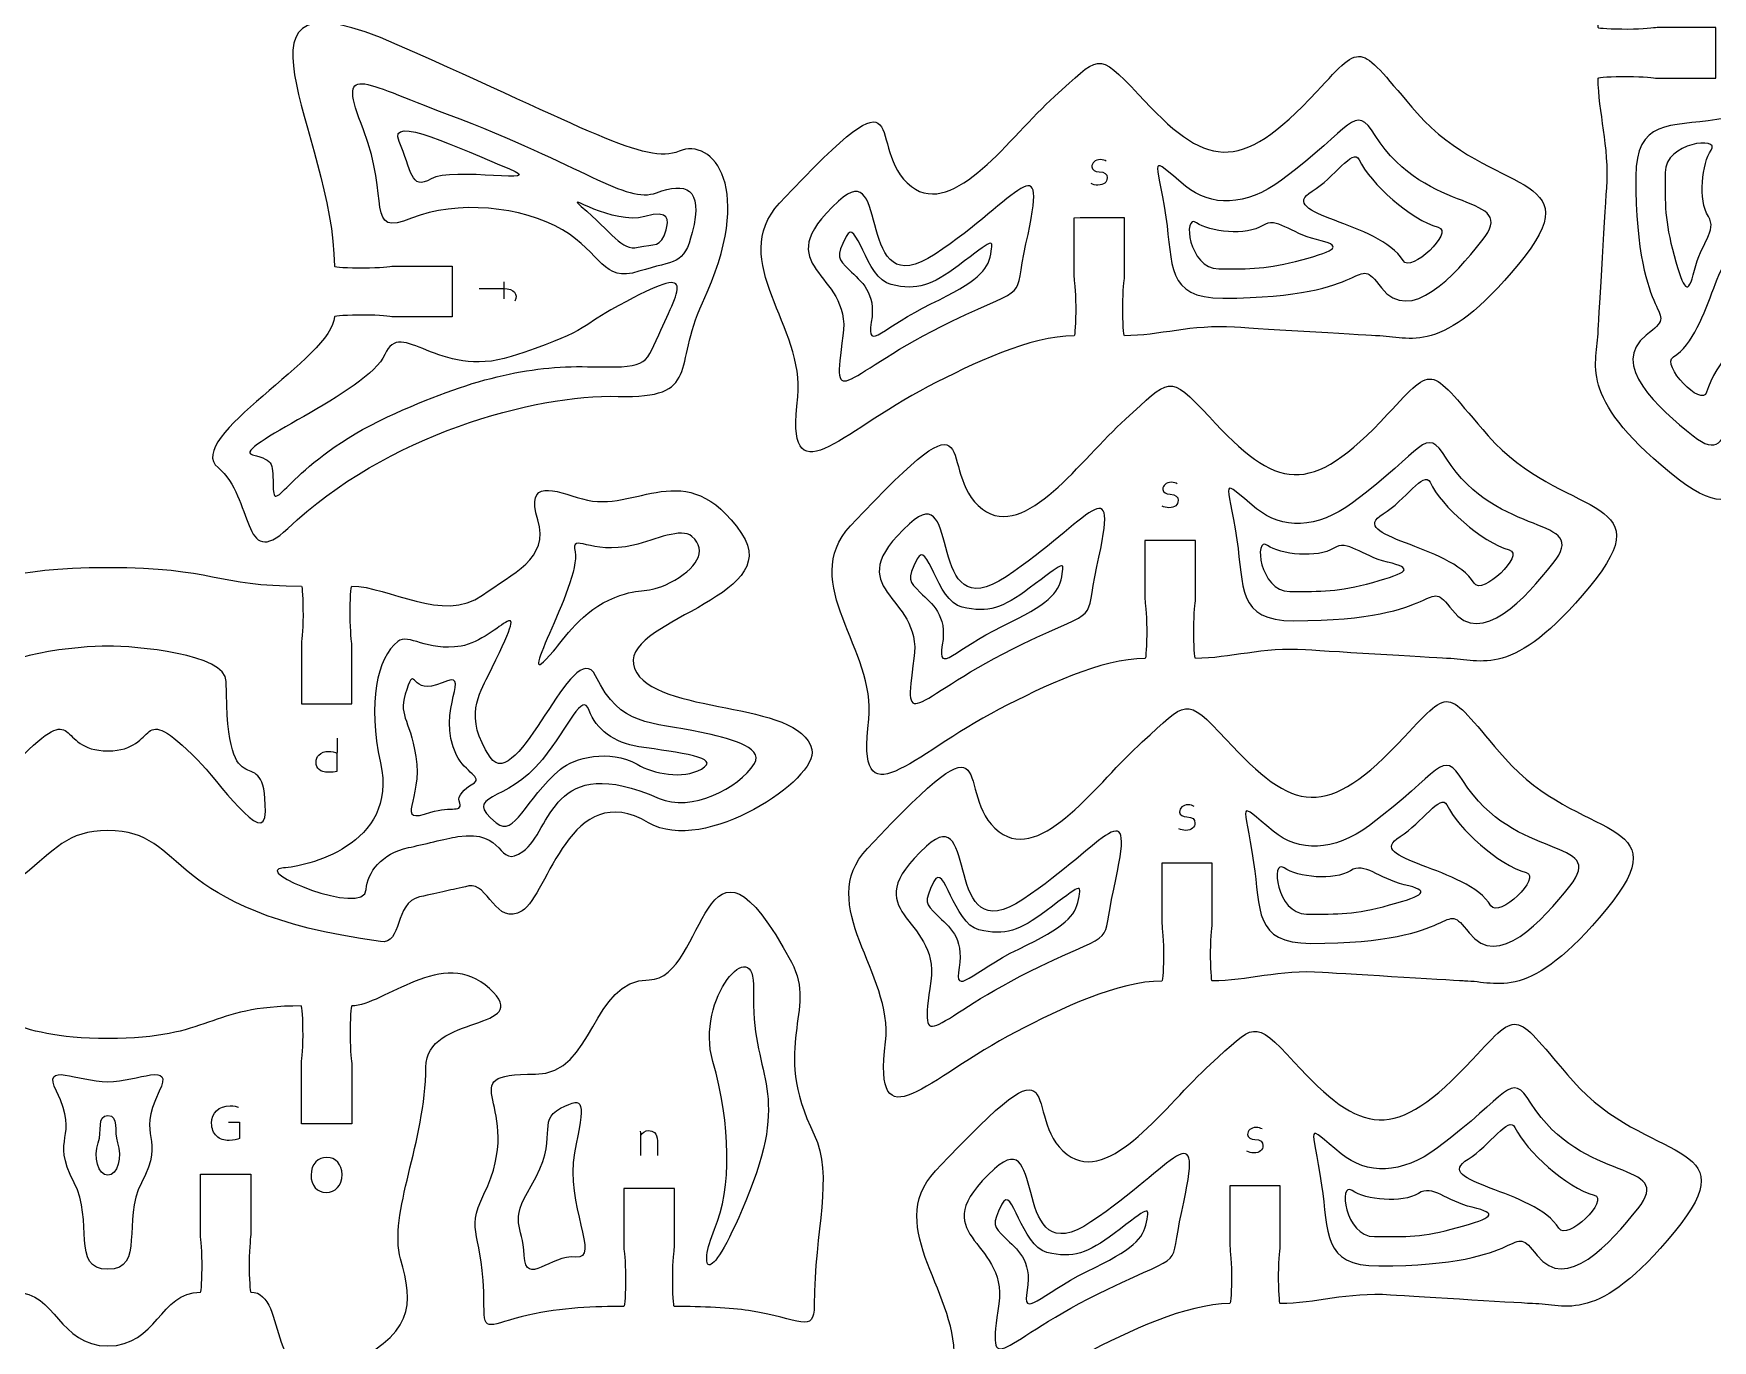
# Model space of a CAD drawing. Extents: x 0 to 300, y 0 to 300.
# Drawn here: x 145.6 to 245.4, y 68.7 to 146.4 of the extents above; entities that cross this region are included whole.
import ezdxf

# ---------------------------------------------------------------- set-up
doc = ezdxf.new("R2010")
doc.units = 0
doc.header["$MEASUREMENT"] = 0
doc.layers.add('DEFAULT', color=7, linetype='CONTINUOUS')

msp = doc.modelspace()

# ---------------------------------------------------------------- linework, layer by layer
at = {"layer": 'DEFAULT', "color": 250}
msp.add_lwpolyline([(173.576, 131.61), (173.576, 130.591)], dxfattribs=at)
at = {"layer": 'DEFAULT', "color": 1}
for points, knots in [([(295.05, 0.05), (198.383, 0.05), (101.717, 0.05), (5.05, 0.05), (2.3, 0.05), (0.05, 2.3), (0.05, 5.05), (0.05, 101.717), (0.05, 198.383), (0.05, 295.05), (0.05, 297.8), (2.3, 300.05), (5.05, 300.05), (101.717, 300.05), (198.383, 300.05), (295.05, 300.05), (297.8, 300.05), (300.05, 297.8), (300.05, 295.05), (300.05, 198.383), (300.05, 101.717), (300.05, 5.05), (300.05, 2.3), (297.8, 0.05), (295.05, 0.05)], [0, 0, 0, 0, 822.047, 822.047, 822.047, 823.047, 823.047, 823.047, 1645.094, 1645.094, 1645.094, 1646.094, 1646.094, 1646.094, 2468.141, 2468.141, 2468.141, 2469.141, 2469.141, 2469.141, 3291.188, 3291.188, 3291.188, 3292.188, 3292.188, 3292.188, 3292.188]), ([(235.611, 155.373), (236.979, 152.747), (238.627, 149.288), (238.629, 146.707), (238.642, 146.648), (239.419, 146.605), (240.38, 146.606), (241.344, 146.609), (241.955, 146.709), (242.128, 146.708), (243.003, 146.709), (245.63, 146.714), (245.63, 146.714), (245.631, 145.714), (245.631, 144.714), (245.632, 143.714), (245.632, 143.714), (243.008, 143.709), (242.13, 143.708), (241.956, 143.709), (241.349, 143.808), (240.38, 143.809), (239.415, 143.806), (238.63, 143.761), (238.632, 143.707), (238.635, 141.654), (239.313, 139.72), (239.14, 137.162), (239.026, 135.488), (238.63, 128.763), (238.629, 128.709), (238.591, 126.707), (237.31, 124.878), (242.879, 120.292), (248.445, 115.702), (246.889, 121.951), (251.854, 126.308), (255.906, 129.867), (256.273, 129.374), (253.136, 132.284), (248.11, 136.948), (248.65, 138.894), (252.975, 142.883), (255.658, 145.355), (255.219, 145.214), (252.84, 147.87), (250.479, 150.505), (245.574, 153.822), (247.494, 156.373), (249.691, 159.287), (255.41, 155.844), (246.51, 164.204), (243.12, 167.386), (239.075, 162.632), (235.012, 163.13), (228.802, 163.889), (232.833, 160.706), (235.611, 155.373)], [1, 1, 1, 1, 2, 2, 2, 3, 3, 3, 4, 4, 4, 5, 5, 5, 13.503001, 13.503001, 13.503001, 14.503001, 14.503001, 14.503001, 15.503001, 15.503001, 15.503001, 16.503001, 16.503001, 16.503001, 17.503001, 17.503001, 17.503001, 18.503001, 18.503001, 18.503001, 19.503001, 19.503001, 19.503001, 20.503001, 20.503001, 20.503001, 21.503001, 21.503001, 21.503001, 22.503001, 22.503001, 22.503001, 23.503001, 23.503001, 23.503001, 24.503001, 24.503001, 24.503001, 25.503001, 25.503001, 25.503001, 26.503001, 26.503001, 26.503001, 27.503001, 27.503001, 27.503001, 27.503001]), ([(163.512, 132.533), (163.512, 140.336), (155.965, 150.674), (167.254, 145.693), (178.543, 140.713), (182.006, 138.539), (183.998, 139.369), (185.99, 140.199), (188.604, 137.229), (185.395, 130.363), (183.611, 126.545), (185.354, 124.677), (180.374, 124.801), (175.393, 124.926), (166.606, 122.527), (160.739, 116.951), (157.998, 114.346), (158.729, 118.825), (156.599, 120.568), (154.469, 122.311), (163.512, 127.183), (163.512, 129.533), (163.512, 129.588), (164.295, 129.633), (165.262, 129.633), (166.229, 129.633), (166.838, 129.533), (167.012, 129.533), (167.887, 129.533), (170.512, 129.533), (170.512, 129.533), (170.512, 130.533), (170.512, 131.533), (170.512, 132.533), (170.512, 132.533), (167.887, 132.533), (167.012, 132.533), (166.838, 132.533), (166.229, 132.433), (165.262, 132.433), (164.295, 132.433), (163.512, 132.478), (163.512, 132.533)], [1, 1, 1, 1, 2, 2, 2, 3, 3, 3, 4, 4, 4, 5, 5, 5, 6, 6, 6, 7, 7, 7, 8, 8, 8, 9, 9, 9, 10, 10, 10, 11, 11, 11, 19.504, 19.504, 19.504, 20.504, 20.504, 20.504, 21.504, 21.504, 21.504, 22.504, 22.504, 22.504, 22.504]), ([(198.809, 125.381), (201.435, 126.749), (204.895, 128.397), (207.475, 128.399), (207.534, 128.412), (207.577, 129.188), (207.576, 130.149), (207.573, 131.114), (207.473, 131.724), (207.474, 131.898), (207.474, 132.773), (207.469, 135.399), (207.469, 135.399), (208.469, 135.4), (209.468, 135.401), (210.468, 135.401), (210.468, 135.401), (210.473, 132.778), (210.474, 131.9), (210.473, 131.726), (210.374, 131.118), (210.374, 130.149), (210.376, 129.185), (210.421, 128.4), (210.475, 128.401), (212.528, 128.404), (214.462, 129.082), (217.02, 128.91), (218.694, 128.796), (225.419, 128.4), (225.474, 128.399), (227.475, 128.36), (229.304, 127.079), (233.89, 132.648), (238.48, 138.215), (232.231, 136.659), (227.875, 141.624), (224.316, 145.676), (224.808, 146.043), (221.899, 142.905), (217.235, 137.879), (215.288, 138.42), (211.299, 142.745), (208.827, 145.427), (208.969, 144.989), (206.312, 142.609), (203.677, 140.249), (200.36, 135.343), (197.809, 137.263), (194.896, 139.461), (198.338, 145.179), (189.978, 136.279), (186.796, 132.889), (191.55, 128.844), (191.052, 124.782), (190.293, 118.572), (193.477, 122.602), (198.809, 125.381)], [1, 1, 1, 1, 2, 2, 2, 3, 3, 3, 4, 4, 4, 5, 5, 5, 13.503001, 13.503001, 13.503001, 14.503001, 14.503001, 14.503001, 15.503001, 15.503001, 15.503001, 16.503001, 16.503001, 16.503001, 17.503001, 17.503001, 17.503001, 18.503001, 18.503001, 18.503001, 19.503001, 19.503001, 19.503001, 20.503001, 20.503001, 20.503001, 21.503001, 21.503001, 21.503001, 22.503001, 22.503001, 22.503001, 23.503001, 23.503001, 23.503001, 24.503001, 24.503001, 24.503001, 25.503001, 25.503001, 25.503001, 26.503001, 26.503001, 26.503001, 27.503001, 27.503001, 27.503001, 27.503001]), ([(203.029, 106.216), (205.655, 107.584), (209.115, 109.232), (211.695, 109.234), (211.754, 109.247), (211.797, 110.023), (211.796, 110.985), (211.793, 111.949), (211.693, 112.559), (211.694, 112.733), (211.693, 113.608), (211.688, 116.235), (211.688, 116.235), (212.688, 116.235), (213.688, 116.236), (214.688, 116.236), (214.688, 116.236), (214.693, 113.613), (214.694, 112.735), (214.693, 112.561), (214.594, 111.953), (214.594, 110.985), (214.596, 110.02), (214.641, 109.235), (214.695, 109.236), (216.748, 109.239), (218.682, 109.918), (221.24, 109.745), (222.914, 109.631), (229.639, 109.235), (229.694, 109.234), (231.695, 109.196), (233.524, 107.914), (238.11, 113.483), (242.7, 119.05), (236.451, 117.494), (232.095, 122.459), (228.535, 126.511), (229.028, 126.878), (226.118, 123.74), (221.454, 118.714), (219.508, 119.255), (215.519, 123.58), (213.047, 126.262), (213.188, 125.824), (210.532, 123.444), (207.897, 121.084), (204.58, 116.178), (202.029, 118.098), (199.115, 120.296), (202.558, 126.014), (194.198, 117.115), (191.016, 113.725), (195.77, 109.68), (195.272, 105.617), (194.513, 99.407), (197.697, 103.437), (203.029, 106.216)], [1, 1, 1, 1, 2, 2, 2, 3, 3, 3, 4, 4, 4, 5, 5, 5, 13.503001, 13.503001, 13.503001, 14.503001, 14.503001, 14.503001, 15.503001, 15.503001, 15.503001, 16.503001, 16.503001, 16.503001, 17.503001, 17.503001, 17.503001, 18.503001, 18.503001, 18.503001, 19.503001, 19.503001, 19.503001, 20.503001, 20.503001, 20.503001, 21.503001, 21.503001, 21.503001, 22.503001, 22.503001, 22.503001, 23.503001, 23.503001, 23.503001, 24.503001, 24.503001, 24.503001, 25.503001, 25.503001, 25.503001, 26.503001, 26.503001, 26.503001, 27.503001, 27.503001, 27.503001, 27.503001]), ([(117.912, 99.472), (122.569, 102.22), (123.881, 95.189), (125.43, 94.233), (126.978, 93.281), (127.479, 95.969), (128.598, 95.719), (129.705, 95.472), (130.22, 95.359), (131.526, 95.066), (133.057, 94.724), (132.514, 92.226), (133.847, 92.413), (147.055, 94.233), (145.168, 99.01), (150.05, 99.01), (154.933, 99.01), (153.045, 94.233), (166.253, 92.413), (167.587, 92.226), (167.043, 94.724), (168.574, 95.066), (169.88, 95.359), (170.395, 95.472), (171.503, 95.719), (172.621, 95.969), (173.122, 93.281), (174.67, 94.233), (176.219, 95.189), (177.532, 102.22), (182.188, 99.472), (185.511, 97.511), (192.316, 102.076), (191.897, 103.822), (191.177, 106.814), (182.499, 105.822), (181.359, 108.634), (180.22, 111.449), (190.38, 112.786), (187.716, 116.66), (184.39, 121.496), (181.444, 117.767), (178.265, 118.709), (176.583, 119.207), (174.847, 119.965), (175.609, 117.46), (176.318, 115.153), (174.074, 114.275), (172.31, 112.991), (169.996, 111.311), (166.708, 113.534), (164.546, 113.53), (164.496, 113.53), (164.451, 112.744), (164.451, 111.784), (164.451, 110.818), (164.549, 110.207), (164.549, 110.031), (164.549, 108.866), (164.549, 107.7), (164.549, 106.535), (163.55, 106.534), (162.55, 106.532), (161.551, 106.531), (161.551, 107.698), (161.551, 108.864), (161.551, 110.031), (161.551, 110.207), (161.649, 110.814), (161.649, 111.784), (161.649, 112.747), (161.607, 113.53), (161.551, 113.53), (156.46, 113.53), (156.4, 114.645), (150.054, 114.645), (143.707, 114.645), (143.64, 113.53), (138.55, 113.53), (138.493, 113.53), (138.451, 112.747), (138.451, 111.784), (138.451, 110.814), (138.55, 110.207), (138.55, 110.031), (138.55, 108.864), (138.55, 107.698), (138.55, 106.531), (137.55, 106.532), (136.55, 106.534), (135.551, 106.535), (135.551, 107.7), (135.551, 108.866), (135.551, 110.031), (135.551, 110.207), (135.65, 110.818), (135.65, 111.784), (135.65, 112.744), (135.604, 113.53), (135.554, 113.53), (133.392, 113.534), (130.104, 111.311), (127.79, 112.991), (126.026, 114.275), (123.782, 115.153), (124.491, 117.46), (125.253, 119.965), (123.518, 119.207), (121.835, 118.709), (118.656, 117.767), (115.711, 121.496), (112.384, 116.66), (109.721, 112.786), (119.881, 111.449), (118.741, 108.634), (117.602, 105.822), (108.923, 106.814), (108.204, 103.822), (107.784, 102.076), (114.589, 97.511), (117.912, 99.472)], [1, 1, 1, 1, 2, 2, 2, 3, 3, 3, 4, 4, 4, 5, 5, 5, 6, 6, 6, 7, 7, 7, 8, 8, 8, 9, 9, 9, 10, 10, 10, 11, 11, 11, 12, 12, 12, 13, 13, 13, 14, 14, 14, 15, 15, 15, 16, 16, 16, 17, 17, 17, 18, 18, 18, 19, 19, 19, 20, 20, 20, 29.91, 29.91, 29.91, 38.410006, 38.410006, 38.410006, 48.330006, 48.330006, 48.330006, 49.330006, 49.330006, 49.330006, 50.330006, 50.330006, 50.330006, 51.330006, 51.330006, 51.330006, 52.330006, 52.330006, 52.330006, 53.330006, 53.330006, 53.330006, 54.330006, 54.330006, 54.330006, 64.250006, 64.250006, 64.250006, 72.750012, 72.750012, 72.750012, 82.660012, 82.660012, 82.660012, 83.660012, 83.660012, 83.660012, 84.660012, 84.660012, 84.660012, 85.660012, 85.660012, 85.660012, 86.660012, 86.660012, 86.660012, 87.660012, 87.660012, 87.660012, 88.660012, 88.660012, 88.660012, 89.660012, 89.660012, 89.660012, 90.660012, 90.660012, 90.660012, 91.660012, 91.660012, 91.660012, 91.660012]), ([(143.012, 107.868), (143.012, 109.516), (148.466, 109.967), (150.054, 109.967), (151.641, 109.967), (157.088, 109.516), (157.088, 107.868), (157.088, 99.546), (159.413, 104.863), (159.413, 100.132), (159.413, 97.871), (156.531, 102.058), (155.391, 103.198), (151.624, 106.979), (153.239, 103.741), (150.05, 103.741), (146.861, 103.741), (148.477, 106.979), (144.709, 103.198), (143.57, 102.058), (140.687, 97.871), (140.687, 100.132), (140.687, 104.863), (143.012, 99.546), (143.012, 107.868)], [1, 1, 1, 1, 2, 2, 2, 3, 3, 3, 4, 4, 4, 5, 5, 5, 6, 6, 6, 7, 7, 7, 8, 8, 8, 9, 9, 9, 9]), ([(204.029, 87.051), (206.655, 88.419), (210.115, 90.067), (212.695, 90.069), (212.754, 90.083), (212.797, 90.859), (212.796, 91.82), (212.793, 92.784), (212.693, 93.395), (212.694, 93.568), (212.693, 94.443), (212.688, 97.07), (212.688, 97.07), (213.688, 97.071), (214.688, 97.071), (215.688, 97.072), (215.688, 97.072), (215.693, 94.448), (215.694, 93.57), (215.693, 93.397), (215.594, 92.789), (215.594, 91.82), (215.596, 90.855), (215.641, 90.07), (215.695, 90.072), (217.748, 90.075), (219.682, 90.753), (222.24, 90.58), (223.914, 90.466), (230.639, 90.071), (230.694, 90.069), (232.695, 90.031), (234.524, 88.75), (239.11, 94.319), (243.7, 99.885), (237.451, 98.329), (233.095, 103.294), (229.535, 107.346), (230.028, 107.713), (227.118, 104.576), (222.454, 99.55), (220.508, 100.09), (216.519, 104.415), (214.047, 107.098), (214.188, 106.659), (211.532, 104.28), (208.897, 101.919), (205.58, 97.014), (203.029, 98.934), (200.115, 101.131), (203.558, 106.85), (195.198, 97.95), (192.016, 94.56), (196.77, 90.515), (196.272, 86.452), (195.513, 80.242), (198.697, 84.273), (204.029, 87.051)], [1, 1, 1, 1, 2, 2, 2, 3, 3, 3, 4, 4, 4, 5, 5, 5, 13.503001, 13.503001, 13.503001, 14.503001, 14.503001, 14.503001, 15.503001, 15.503001, 15.503001, 16.503001, 16.503001, 16.503001, 17.503001, 17.503001, 17.503001, 18.503001, 18.503001, 18.503001, 19.503001, 19.503001, 19.503001, 20.503001, 20.503001, 20.503001, 21.503001, 21.503001, 21.503001, 22.503001, 22.503001, 22.503001, 23.503001, 23.503001, 23.503001, 24.503001, 24.503001, 24.503001, 25.503001, 25.503001, 25.503001, 26.503001, 26.503001, 26.503001, 27.503001, 27.503001, 27.503001, 27.503001]), ([(175.038, 70.225), (176.992, 70.675), (179.049, 70.736), (180.721, 70.736), (180.774, 70.736), (180.82, 71.516), (180.82, 72.486), (180.82, 73.453), (180.721, 74.06), (180.721, 74.236), (180.721, 75.402), (180.721, 76.569), (180.721, 77.736), (181.721, 77.736), (182.72, 77.736), (183.72, 77.736), (183.72, 76.569), (183.72, 75.402), (183.72, 74.236), (183.72, 74.06), (183.621, 73.453), (183.621, 72.486), (183.621, 71.516), (183.663, 70.736), (183.72, 70.736), (185.392, 70.736), (187.086, 70.656), (188.133, 70.493), (191.211, 70.014), (192.038, 69.061), (192.038, 70.814), (192.038, 75.273), (193.213, 78.529), (192.038, 80.931), (189.392, 86.336), (192.248, 88.267), (190.682, 91.181), (185.328, 101.142), (185.681, 90.143), (182.22, 90.143), (178.76, 90.143), (179.008, 84.541), (175.458, 84.541), (170.137, 84.541), (175.048, 82.808), (172.403, 77.404), (171.228, 75.002), (172.403, 75.273), (172.403, 70.814), (172.403, 69.057), (172.678, 69.681), (175.038, 70.225)], [1, 1, 1, 1, 2, 2, 2, 3, 3, 3, 4, 4, 4, 13.92, 13.92, 13.92, 22.42, 22.42, 22.42, 32.34, 32.34, 32.34, 33.34, 33.34, 33.34, 34.34, 34.34, 34.34, 35.34, 35.34, 35.34, 36.34, 36.34, 36.34, 37.34, 37.34, 37.34, 38.34, 38.34, 38.34, 39.34, 39.34, 39.34, 40.34, 40.34, 40.34, 41.34, 41.34, 41.34, 42.34, 42.34, 42.34, 43.34, 43.34, 43.34, 43.34]), ([(150.05, 68.39), (147.129, 68.39), (146.97, 71.589), (144.55, 71.589), (144.494, 71.589), (144.451, 72.372), (144.451, 73.339), (144.451, 74.306), (144.55, 74.916), (144.55, 75.089), (144.55, 76.255), (144.55, 77.422), (144.55, 78.588), (143.551, 78.588), (142.551, 78.588), (141.552, 78.588), (141.552, 77.422), (141.552, 76.255), (141.552, 75.089), (141.552, 74.916), (141.65, 74.306), (141.65, 73.339), (141.65, 72.372), (141.605, 71.589), (141.552, 71.589), (139.248, 71.589), (140.807, 65.151), (136.263, 67.081), (131.72, 69.007), (131.907, 70.88), (132.651, 73.558), (133.399, 76.235), (131.151, 80.544), (131.151, 84.947), (131.151, 88.164), (124.622, 87.066), (127.359, 89.62), (130.1, 92.17), (133.685, 88.59), (135.551, 88.59), (135.607, 88.59), (135.65, 87.806), (135.65, 86.84), (135.65, 85.873), (135.551, 85.263), (135.551, 85.09), (135.551, 83.924), (135.551, 82.757), (135.551, 81.591), (136.55, 81.591), (137.55, 81.591), (138.549, 81.591), (138.549, 82.757), (138.549, 83.924), (138.549, 85.09), (138.549, 85.263), (138.451, 85.873), (138.451, 86.84), (138.451, 87.806), (138.497, 88.59), (138.553, 88.59), (144.194, 88.59), (143.813, 86.649), (150.05, 86.649), (156.287, 86.649), (155.906, 88.59), (161.547, 88.59), (161.603, 88.59), (161.649, 87.806), (161.649, 86.84), (161.649, 85.873), (161.551, 85.263), (161.551, 85.09), (161.551, 83.924), (161.551, 82.757), (161.551, 81.591), (162.55, 81.591), (163.55, 81.591), (164.549, 81.591), (164.549, 82.757), (164.549, 83.924), (164.549, 85.09), (164.549, 85.263), (164.45, 85.873), (164.45, 86.84), (164.45, 87.806), (164.493, 88.59), (164.549, 88.59), (166.415, 88.59), (170, 92.17), (172.741, 89.62), (175.478, 87.066), (168.949, 88.164), (168.949, 84.947), (168.949, 80.544), (166.701, 76.235), (167.449, 73.558), (168.193, 70.88), (168.38, 69.007), (163.837, 67.081), (159.293, 65.151), (160.852, 71.589), (158.548, 71.589), (158.496, 71.589), (158.45, 72.372), (158.45, 73.339), (158.45, 74.306), (158.548, 74.916), (158.548, 75.089), (158.548, 76.255), (158.548, 77.422), (158.548, 78.588), (157.549, 78.588), (156.549, 78.588), (155.55, 78.588), (155.55, 77.422), (155.55, 76.255), (155.55, 75.089), (155.55, 74.916), (155.649, 74.306), (155.649, 73.339), (155.649, 72.372), (155.606, 71.589), (155.55, 71.589), (153.13, 71.589), (152.971, 68.39), (150.05, 68.39)], [1, 1, 1, 1, 2, 2, 2, 3, 3, 3, 4, 4, 4, 13.92, 13.92, 13.92, 22.42, 22.42, 22.42, 32.34, 32.34, 32.34, 33.34, 33.34, 33.34, 34.34, 34.34, 34.34, 35.34, 35.34, 35.34, 36.34, 36.34, 36.34, 37.34, 37.34, 37.34, 38.34, 38.34, 38.34, 39.34, 39.34, 39.34, 40.34, 40.34, 40.34, 41.34, 41.34, 41.34, 51.26, 51.26, 51.26, 59.76, 59.76, 59.76, 69.68, 69.68, 69.68, 70.68, 70.68, 70.68, 71.68, 71.68, 71.68, 72.68, 72.68, 72.68, 73.68, 73.68, 73.68, 74.68, 74.68, 74.68, 75.68, 75.68, 75.68, 85.6, 85.6, 85.6, 94.1, 94.1, 94.1, 104.02, 104.02, 104.02, 105.02, 105.02, 105.02, 106.02, 106.02, 106.02, 107.02, 107.02, 107.02, 108.02, 108.02, 108.02, 109.02, 109.02, 109.02, 110.02, 110.02, 110.02, 111.02, 111.02, 111.02, 112.02, 112.02, 112.02, 113.02, 113.02, 113.02, 122.94, 122.94, 122.94, 131.44, 131.44, 131.44, 141.36, 141.36, 141.36, 142.36, 142.36, 142.36, 143.36, 143.36, 143.36, 144.36, 144.36, 144.36, 144.36]), ([(208.071, 67.887), (210.697, 69.254), (214.157, 70.903), (216.737, 70.905), (216.796, 70.918), (216.839, 71.694), (216.838, 72.655), (216.835, 73.62), (216.735, 74.23), (216.736, 74.404), (216.736, 75.278), (216.731, 77.905), (216.731, 77.905), (217.73, 77.906), (218.73, 77.906), (219.73, 77.907), (219.73, 77.907), (219.735, 75.284), (219.736, 74.406), (219.735, 74.232), (219.636, 73.624), (219.636, 72.655), (219.638, 71.691), (219.683, 70.905), (219.737, 70.907), (221.79, 70.91), (223.724, 71.588), (226.282, 71.416), (227.956, 71.302), (234.681, 70.906), (234.736, 70.905), (236.737, 70.866), (238.566, 69.585), (243.152, 75.154), (247.742, 80.72), (241.493, 79.164), (237.137, 84.13), (233.577, 88.182), (234.07, 88.549), (231.161, 85.411), (226.496, 80.385), (224.55, 80.926), (220.561, 85.25), (218.089, 87.933), (218.231, 87.494), (215.574, 85.115), (212.939, 82.755), (209.622, 77.849), (207.071, 79.769), (204.158, 81.966), (207.6, 87.685), (199.24, 78.785), (196.058, 75.395), (200.812, 71.35), (200.314, 67.288), (199.555, 61.078), (202.739, 65.108), (208.071, 67.887)], [1, 1, 1, 1, 2, 2, 2, 3, 3, 3, 4, 4, 4, 5, 5, 5, 13.503001, 13.503001, 13.503001, 14.503001, 14.503001, 14.503001, 15.503001, 15.503001, 15.503001, 16.503001, 16.503001, 16.503001, 17.503001, 17.503001, 17.503001, 18.503001, 18.503001, 18.503001, 19.503001, 19.503001, 19.503001, 20.503001, 20.503001, 20.503001, 21.503001, 21.503001, 21.503001, 22.503001, 22.503001, 22.503001, 23.503001, 23.503001, 23.503001, 24.503001, 24.503001, 24.503001, 25.503001, 25.503001, 25.503001, 26.503001, 26.503001, 26.503001, 27.503001, 27.503001, 27.503001, 27.503001]), ([(196.233, 64.879), (195.031, 72.049), (191.693, 64.391), (181.255, 64.391), (173.671, 64.391), (168.931, 64.681), (168.931, 62.412), (168.931, 60.144), (176.435, 53.717), (183.815, 51.971), (189.787, 50.552), (195.031, 44.794), (196.233, 51.963), (196.422, 53.096), (196.49, 55.142), (196.49, 56.924), (196.49, 56.98), (195.707, 57.022), (194.74, 57.022), (193.77, 57.022), (193.163, 56.924), (192.987, 56.924), (191.821, 56.924), (190.654, 56.924), (189.488, 56.924), (189.488, 57.923), (189.488, 58.923), (189.488, 59.922), (190.654, 59.922), (191.821, 59.922), (192.987, 59.922), (193.163, 59.922), (193.77, 59.823), (194.74, 59.823), (195.707, 59.823), (196.49, 59.869), (196.49, 59.922), (196.49, 61.704), (196.422, 63.746), (196.233, 64.879)], [1, 1, 1, 1, 2, 2, 2, 3, 3, 3, 4, 4, 4, 5, 5, 5, 6, 6, 6, 7, 7, 7, 8, 8, 8, 17.92, 17.92, 17.92, 26.42, 26.42, 26.42, 36.34, 36.34, 36.34, 37.34, 37.34, 37.34, 38.34, 38.34, 38.34, 39.34, 39.34, 39.34, 39.34])]:
    msp.add_open_spline(points, degree=3, knots=knots, dxfattribs=at)
at = {"layer": 'DEFAULT', "color": 5}
for points, knots in [([(170.216, 141.569), (164.987, 143.524), (163.624, 144.743), (165.242, 140.634), (166.861, 136.525), (165.285, 134.227), (168.1, 135.386), (170.717, 136.463), (174.699, 136.11), (177.064, 134.697), (179.43, 133.284), (179.43, 131.546), (181.609, 132.231), (183.788, 132.916), (184.286, 132.563), (184.784, 134.535), (185.471, 137.254), (184.371, 137.525), (182.667, 136.9), (180.8, 136.216), (178.411, 138.506), (170.216, 141.569)], [0, 0, 0, 0, 1, 1, 1, 2, 2, 2, 3, 3, 3, 4, 4, 4, 5, 5, 5, 6, 6, 6, 7, 7, 7, 7]), ([(216.325, 130.637), (212.922, 130.637), (213.357, 132.668), (212.933, 135.444), (212.369, 139.143), (211.843, 139.143), (214.102, 137.296), (215.607, 136.065), (217.686, 136.063), (219.816, 137.647), (224.098, 140.831), (224.128, 142.297), (225.373, 140.305), (228.427, 135.419), (234.029, 136.944), (231.723, 134.038), (230.097, 131.99), (227.466, 129.04), (225.745, 131.258), (224.005, 133.499), (225.58, 130.637), (216.325, 130.637)], [0, 0, 0, 0, 1, 1, 1, 2, 2, 2, 3, 3, 3, 4, 4, 4, 5, 5, 5, 6, 6, 6, 7, 7, 7, 7]), ([(240.867, 137.857), (240.867, 141.26), (242.898, 140.825), (245.675, 141.249), (249.374, 141.814), (249.374, 142.339), (247.526, 140.08), (246.295, 138.575), (246.294, 136.497), (247.878, 134.366), (251.062, 130.084), (252.528, 130.054), (250.536, 128.809), (245.649, 125.755), (247.175, 120.153), (244.269, 122.459), (242.22, 124.085), (239.271, 126.717), (241.488, 128.437), (243.73, 130.177), (240.867, 128.602), (240.867, 137.857)], [0, 0, 0, 0, 1, 1, 1, 2, 2, 2, 3, 3, 3, 4, 4, 4, 5, 5, 5, 6, 6, 6, 7, 7, 7, 7]), ([(193.482, 136.405), (196.645, 139.305), (194.367, 130.011), (199.223, 133.252), (204.184, 136.562), (206.03, 140.138), (204.619, 133.864), (203.82, 130.315), (205.026, 131.569), (200.219, 129.264), (193.62, 126.1), (193.06, 123.599), (193.744, 128.393), (194.305, 132.317), (189.028, 132.323), (193.482, 136.405)], [0, 0, 0, 0, 1, 1, 1, 2, 2, 2, 3, 3, 3, 4, 4, 4, 5, 5, 5, 5]), ([(166.668, 123.578), (160.969, 120.943), (159.944, 117.726), (159.882, 119.282), (159.82, 120.838), (160.007, 120.963), (158.637, 121.337), (157.267, 121.71), (165.552, 125.051), (166.514, 127.292), (167.477, 129.533), (169.656, 125.776), (174.014, 127.167), (178.372, 128.558), (178.242, 128.987), (179.949, 129.94), (185.24, 132.895), (184.12, 131.45), (182.792, 128.455), (181.945, 126.545), (182.045, 126.504), (178.558, 126.566), (175.072, 126.628), (171.679, 125.895), (166.668, 123.578)], [0, 0, 0, 0, 1, 1, 1, 2, 2, 2, 3, 3, 3, 4, 4, 4, 5, 5, 5, 6, 6, 6, 7, 7, 7, 8, 8, 8, 8]), ([(220.545, 111.472), (217.142, 111.472), (217.577, 113.503), (217.153, 116.28), (216.588, 119.978), (216.063, 119.978), (218.322, 118.131), (219.827, 116.9), (221.905, 116.898), (224.036, 118.482), (228.318, 121.667), (228.348, 123.133), (229.593, 121.141), (232.647, 116.254), (238.249, 117.78), (235.943, 114.873), (234.317, 112.825), (231.686, 109.876), (229.965, 112.093), (228.225, 114.335), (229.8, 111.472), (220.545, 111.472)], [0, 0, 0, 0, 1, 1, 1, 2, 2, 2, 3, 3, 3, 4, 4, 4, 5, 5, 5, 6, 6, 6, 7, 7, 7, 7]), ([(197.702, 117.24), (200.865, 120.14), (198.587, 110.847), (203.443, 114.087), (208.404, 117.397), (210.249, 120.973), (208.838, 114.699), (208.04, 111.15), (209.246, 112.404), (204.439, 110.099), (197.84, 106.936), (197.28, 104.434), (197.964, 109.228), (198.525, 113.152), (193.248, 113.158), (197.702, 117.24)], [0, 0, 0, 0, 1, 1, 1, 2, 2, 2, 3, 3, 3, 4, 4, 4, 5, 5, 5, 5]), ([(176.543, 109.675), (173.804, 106.479), (178.207, 113.673), (177.821, 115.568), (177.572, 116.791), (178.715, 115.338), (181.288, 115.964), (182.643, 116.294), (184.133, 117.029), (184.762, 116.482), (185.756, 115.617), (185.01, 114.531), (183.474, 113.742), (182.019, 112.995), (181.91, 113.536), (180.178, 112.857), (178.245, 112.098), (177.108, 110.334), (176.543, 109.675)], [0, 0, 0, 0, 1, 1, 1, 2, 2, 2, 3, 3, 3, 4, 4, 4, 5, 5, 5, 6, 6, 6, 6]), ([(172.633, 108.16), (172.174, 107.225), (171.16, 105.732), (172.779, 103.366), (174.397, 101.001), (177.748, 110.79), (179.033, 108.202), (180.569, 105.11), (182.215, 105.522), (185.327, 104.841), (186.784, 104.522), (189.088, 104.003), (188.475, 102.991), (187.574, 101.504), (184.678, 100.093), (182.81, 100.918), (176.363, 103.766), (176.465, 99.018), (174.717, 97.764), (173.176, 96.659), (173.713, 99.133), (170.847, 98.647), (170.107, 98.521), (168.761, 98.182), (167.917, 97.993), (166.314, 97.635), (165.463, 96.531), (165.412, 95.502), (165.329, 93.841), (158.439, 96.664), (160.489, 96.788), (161.716, 96.862), (167.351, 98.067), (166.256, 103.032), (165.468, 106.608), (166.054, 109.284), (167.28, 110.235), (167.962, 110.764), (168.939, 109.613), (171.044, 109.967), (173.322, 110.351), (175.538, 114.07), (172.633, 108.16)], [1, 1, 1, 1, 2, 2, 2, 3, 3, 3, 4, 4, 4, 5, 5, 5, 6, 6, 6, 7, 7, 7, 8, 8, 8, 9, 9, 9, 10, 10, 10, 11, 11, 11, 12, 12, 12, 13, 13, 13, 14, 14, 14, 15, 15, 15, 15]), ([(221.545, 92.307), (218.142, 92.307), (218.577, 94.339), (218.153, 97.115), (217.588, 100.814), (217.063, 100.814), (219.322, 98.966), (220.827, 97.735), (222.905, 97.734), (225.036, 99.318), (229.318, 102.502), (229.348, 103.968), (230.593, 101.976), (233.647, 97.089), (239.249, 98.615), (236.943, 95.709), (235.317, 93.66), (232.686, 90.711), (230.965, 92.928), (229.225, 95.17), (230.8, 92.307), (221.545, 92.307)], [0, 0, 0, 0, 1, 1, 1, 2, 2, 2, 3, 3, 3, 4, 4, 4, 5, 5, 5, 6, 6, 6, 7, 7, 7, 7]), ([(198.702, 98.076), (201.865, 100.976), (199.587, 91.682), (204.443, 94.922), (209.404, 98.232), (211.249, 101.809), (209.838, 95.534), (209.04, 91.985), (210.246, 93.239), (205.439, 90.935), (198.84, 87.771), (198.28, 85.269), (198.964, 90.063), (199.525, 93.988), (194.248, 93.994), (198.702, 98.076)], [0, 0, 0, 0, 1, 1, 1, 2, 2, 2, 3, 3, 3, 4, 4, 4, 5, 5, 5, 5]), ([(188.429, 89.544), (188.554, 93.11), (184.929, 89.029), (186.007, 85.293), (187.085, 81.558), (187.133, 77.739), (186.112, 75.333), (185.091, 72.926), (185.717, 71.348), (188.191, 77.576), (190.666, 83.803), (188.248, 84.38), (188.429, 89.544)], [0, 0, 0, 0, 1, 1, 1, 2, 2, 2, 3, 3, 3, 4, 4, 4, 4]), ([(150.053, 72.944), (152.289, 72.944), (150.862, 75.847), (152.05, 78.091), (153.543, 80.913), (151.67, 80.599), (153.106, 83.521), (154.001, 85.343), (151.861, 84.088), (150.05, 84.087), (148.239, 84.087), (146.098, 85.342), (146.994, 83.521), (148.431, 80.599), (146.558, 80.912), (148.052, 78.091), (149.241, 75.847), (147.818, 72.944), (150.053, 72.944)], [0, 0, 0, 0, 1, 1, 1, 2, 2, 2, 3, 3, 3, 4, 4, 4, 5, 5, 5, 6, 6, 6, 6]), ([(225.587, 73.143), (222.184, 73.143), (222.619, 75.174), (222.195, 77.95), (221.63, 81.649), (221.105, 81.649), (223.364, 79.802), (224.869, 78.57), (226.948, 78.569), (229.078, 80.153), (233.36, 83.337), (233.39, 84.803), (234.635, 82.811), (237.689, 77.925), (243.291, 79.45), (240.985, 76.544), (239.359, 74.495), (236.728, 71.546), (235.007, 73.763), (233.267, 76.005), (234.842, 73.143), (225.587, 73.143)], [0, 0, 0, 0, 1, 1, 1, 2, 2, 2, 3, 3, 3, 4, 4, 4, 5, 5, 5, 6, 6, 6, 7, 7, 7, 7]), ([(202.744, 78.911), (205.907, 81.811), (203.629, 72.517), (208.485, 75.757), (213.446, 79.067), (215.292, 82.644), (213.88, 76.37), (213.082, 72.821), (214.288, 74.075), (209.481, 71.77), (202.882, 68.606), (202.322, 66.105), (203.006, 70.899), (203.567, 74.823), (198.29, 74.829), (202.744, 78.911)], [0, 0, 0, 0, 1, 1, 1, 2, 2, 2, 3, 3, 3, 4, 4, 4, 5, 5, 5, 5])]:
    msp.add_open_spline(points, degree=3, knots=knots, dxfattribs=at)
at = {"layer": 'DEFAULT', "color": 3}
for points, knots in [([(173.889, 138.332), (170.97, 139.531), (166.611, 141.63), (167.359, 139.949), (168.106, 138.268), (168.026, 136.98), (169.262, 137.727), (170.497, 138.474), (176.402, 137.3), (173.889, 138.332)], [0, 0, 0, 0, 1, 1, 1, 2, 2, 2, 3, 3, 3, 3]), ([(242.609, 138.106), (242.609, 139.903), (245.933, 140.259), (245.348, 139.434), (244.799, 138.661), (244.563, 136.453), (245.182, 135.491), (245.723, 134.651), (244.725, 133.873), (244.352, 132.295), (243.978, 130.718), (243.729, 131.05), (243.148, 133.167), (242.567, 135.284), (242.609, 136.177), (242.609, 138.106)], [0, 0, 0, 0, 1, 1, 1, 2, 2, 2, 3, 3, 3, 4, 4, 4, 5, 5, 5, 5]), ([(229.125, 134.848), (227.507, 135.287), (225.093, 137.442), (224.418, 138.864), (224.066, 139.607), (222.925, 137.771), (221.633, 136.985), (219.314, 135.574), (225.664, 135.186), (227.033, 132.873), (227.501, 132.083), (230.09, 134.586), (229.125, 134.848)], [0, 0, 0, 0, 1, 1, 1, 2, 2, 2, 3, 3, 3, 4, 4, 4, 4]), ([(183.228, 134.697), (182.914, 133.566), (182.559, 133.915), (181.563, 133.666), (180.567, 133.417), (180.046, 134.54), (178.185, 136.091), (177.064, 137.025), (180.069, 134.936), (181.962, 135.489), (183.491, 135.936), (183.376, 135.231), (183.228, 134.697)], [0, 0, 0, 0, 1, 1, 1, 2, 2, 2, 3, 3, 3, 4, 4, 4, 4]), ([(200.593, 132.567), (202.724, 134.163), (202.709, 134.245), (202.523, 133.249), (202.336, 132.253), (201.776, 131.651), (198.974, 130.302), (196.173, 128.953), (195.114, 127.397), (195.426, 129.202), (195.737, 131.007), (194.803, 131.63), (194.118, 132.315), (193.433, 133), (193.309, 133.062), (193.932, 134.307), (194.554, 135.552), (195.052, 131.817), (196.608, 131.443), (198.165, 131.07), (199.03, 131.396), (200.593, 132.567)], [0, 0, 0, 0, 1, 1, 1, 2, 2, 2, 3, 3, 3, 4, 4, 4, 5, 5, 5, 6, 6, 6, 7, 7, 7, 7]), ([(216.076, 132.378), (214.279, 132.378), (213.923, 135.703), (214.748, 135.117), (215.522, 134.568), (217.729, 134.332), (218.691, 134.951), (219.531, 135.492), (220.31, 134.495), (221.887, 134.121), (223.464, 133.748), (223.132, 133.498), (221.015, 132.917), (218.899, 132.336), (218.006, 132.378), (216.076, 132.378)], [0, 0, 0, 0, 1, 1, 1, 2, 2, 2, 3, 3, 3, 4, 4, 4, 5, 5, 5, 5]), ([(245.079, 125.057), (245.518, 126.676), (247.672, 129.09), (249.094, 129.764), (249.838, 130.116), (248.001, 131.258), (247.215, 132.549), (245.804, 134.869), (245.417, 128.519), (243.104, 127.149), (242.314, 126.682), (244.817, 124.093), (245.079, 125.057)], [0, 0, 0, 0, 1, 1, 1, 2, 2, 2, 3, 3, 3, 4, 4, 4, 4]), ([(233.345, 115.684), (231.726, 116.123), (229.312, 118.277), (228.638, 119.699), (228.286, 120.442), (227.145, 118.606), (225.853, 117.82), (223.533, 116.409), (229.883, 116.021), (231.253, 113.708), (231.72, 112.919), (234.309, 115.422), (233.345, 115.684)], [0, 0, 0, 0, 1, 1, 1, 2, 2, 2, 3, 3, 3, 4, 4, 4, 4]), ([(204.813, 113.402), (206.944, 114.998), (206.929, 115.08), (206.743, 114.084), (206.556, 113.088), (205.995, 112.486), (203.194, 111.137), (200.393, 109.788), (199.334, 108.232), (199.645, 110.037), (199.957, 111.843), (199.023, 112.465), (198.338, 113.15), (197.653, 113.835), (197.529, 113.897), (198.151, 115.142), (198.774, 116.387), (199.272, 112.652), (200.828, 112.278), (202.385, 111.905), (203.25, 112.232), (204.813, 113.402)], [0, 0, 0, 0, 1, 1, 1, 2, 2, 2, 3, 3, 3, 4, 4, 4, 5, 5, 5, 6, 6, 6, 7, 7, 7, 7]), ([(220.296, 113.213), (218.499, 113.213), (218.143, 116.538), (218.968, 115.953), (219.742, 115.404), (221.949, 115.168), (222.911, 115.786), (223.751, 116.327), (224.529, 115.33), (226.107, 114.956), (227.684, 114.583), (227.352, 114.333), (225.235, 113.753), (223.118, 113.172), (222.225, 113.213), (220.296, 113.213)], [0, 0, 0, 0, 1, 1, 1, 2, 2, 2, 3, 3, 3, 4, 4, 4, 5, 5, 5, 5]), ([(167.81, 107.391), (168.371, 108.997), (167.986, 106.916), (169.916, 107.787), (171.846, 108.658), (169.469, 106.168), (170.774, 103.491), (171.282, 102.447), (172.402, 102.157), (171.737, 101.785), (171.222, 101.499), (170.827, 101.036), (170.925, 100.769), (171.215, 99.981), (170.469, 100.506), (169.238, 100.093), (166.991, 99.338), (168.782, 100.835), (168.36, 103.405), (167.968, 105.798), (167.253, 105.786), (167.81, 107.391)], [0, 0, 0, 0, 1, 1, 1, 2, 2, 2, 3, 3, 3, 4, 4, 4, 5, 5, 5, 6, 6, 6, 7, 7, 7, 7]), ([(175.879, 103.227), (177.483, 105.228), (178.245, 107.31), (178.659, 106.148), (179.063, 105.019), (180.134, 104.217), (181.608, 103.989), (184.023, 103.619), (186.597, 103.372), (185.327, 102.661), (184.207, 102.034), (182.502, 102.379), (181.506, 102.944), (179.858, 103.879), (177.742, 103.324), (176.958, 102.661), (174.8, 100.835), (174.247, 98.568), (173.139, 99.472), (171.006, 101.216), (173.762, 100.586), (175.879, 103.227)], [0, 0, 0, 0, 1, 1, 1, 2, 2, 2, 3, 3, 3, 4, 4, 4, 5, 5, 5, 6, 6, 6, 7, 7, 7, 7]), ([(234.345, 96.519), (232.726, 96.958), (230.312, 99.112), (229.638, 100.534), (229.286, 101.278), (228.145, 99.442), (226.853, 98.656), (224.533, 97.244), (230.883, 96.857), (232.253, 94.544), (232.72, 93.754), (235.309, 96.257), (234.345, 96.519)], [0, 0, 0, 0, 1, 1, 1, 2, 2, 2, 3, 3, 3, 4, 4, 4, 4]), ([(205.813, 94.237), (207.944, 95.834), (207.929, 95.915), (207.743, 94.919), (207.556, 93.923), (206.995, 93.321), (204.194, 91.972), (201.393, 90.624), (200.334, 89.067), (200.645, 90.873), (200.957, 92.678), (200.023, 93.301), (199.338, 93.985), (198.653, 94.67), (198.529, 94.733), (199.151, 95.977), (199.774, 97.223), (200.272, 93.487), (201.828, 93.114), (203.385, 92.74), (204.25, 93.067), (205.813, 94.237)], [0, 0, 0, 0, 1, 1, 1, 2, 2, 2, 3, 3, 3, 4, 4, 4, 5, 5, 5, 6, 6, 6, 7, 7, 7, 7]), ([(221.296, 94.049), (219.499, 94.049), (219.143, 97.373), (219.968, 96.788), (220.742, 96.239), (222.949, 96.003), (223.911, 96.622), (224.751, 97.163), (225.529, 96.165), (227.107, 95.792), (228.684, 95.418), (228.352, 95.169), (226.235, 94.588), (224.118, 94.007), (223.225, 94.049), (221.296, 94.049)], [0, 0, 0, 0, 1, 1, 1, 2, 2, 2, 3, 3, 3, 4, 4, 4, 5, 5, 5, 5]), ([(175.216, 77.909), (173.851, 75.638), (174.716, 75.668), (174.798, 73.759), (174.881, 71.849), (176.375, 73.841), (177.869, 73.675), (179.363, 73.508), (177.206, 76.841), (177.788, 79.864), (178.37, 82.888), (178.453, 83.289), (176.959, 82.508), (175.465, 81.727), (176.962, 80.814), (175.216, 77.909)], [0, 0, 0, 0, 1, 1, 1, 2, 2, 2, 3, 3, 3, 4, 4, 4, 5, 5, 5, 5]), ([(150.051, 82.088), (149.377, 82.088), (149.72, 81.13), (149.479, 80.464), (149.171, 79.615), (149.467, 78.536), (150.051, 78.536), (150.635, 78.536), (150.931, 79.615), (150.623, 80.464), (150.381, 81.13), (150.726, 82.088), (150.051, 82.088)], [0, 0, 0, 0, 1, 1, 1, 2, 2, 2, 3, 3, 3, 4, 4, 4, 4]), ([(238.387, 77.354), (236.768, 77.793), (234.354, 79.948), (233.68, 81.37), (233.328, 82.113), (232.187, 80.277), (230.895, 79.491), (228.576, 78.08), (234.926, 77.692), (236.295, 75.379), (236.762, 74.589), (239.352, 77.092), (238.387, 77.354)], [0, 0, 0, 0, 1, 1, 1, 2, 2, 2, 3, 3, 3, 4, 4, 4, 4]), ([(209.855, 75.072), (211.986, 76.669), (211.971, 76.751), (211.785, 75.754), (211.598, 74.759), (211.037, 74.157), (208.236, 72.808), (205.435, 71.459), (204.376, 69.903), (204.687, 71.708), (204.999, 73.513), (204.065, 74.136), (203.38, 74.821), (202.695, 75.505), (202.571, 75.568), (203.193, 76.813), (203.816, 78.058), (204.314, 74.322), (205.87, 73.949), (207.427, 73.576), (208.292, 73.902), (209.855, 75.072)], [0, 0, 0, 0, 1, 1, 1, 2, 2, 2, 3, 3, 3, 4, 4, 4, 5, 5, 5, 6, 6, 6, 7, 7, 7, 7]), ([(225.338, 74.884), (223.541, 74.884), (223.185, 78.208), (224.01, 77.623), (224.784, 77.074), (226.991, 76.838), (227.953, 77.457), (228.793, 77.998), (229.572, 77.001), (231.149, 76.627), (232.726, 76.253), (232.394, 76.004), (230.277, 75.423), (228.16, 74.842), (227.268, 74.884), (225.338, 74.884)], [0, 0, 0, 0, 1, 1, 1, 2, 2, 2, 3, 3, 3, 4, 4, 4, 5, 5, 5, 5])]:
    msp.add_open_spline(points, degree=3, knots=knots, dxfattribs=at)
at = {"layer": 'DEFAULT', "color": 250}
for points, knots in [([(209.393, 138.776), (209.312, 138.824), (209.183, 138.866), (209.036, 138.866), (208.724, 138.866), (208.535, 138.674), (208.535, 138.44), (208.535, 138.266), (208.74, 138.149), (208.962, 138.149), (209.305, 138.149), (209.444, 138.002), (209.444, 137.786), (209.444, 137.532), (209.246, 137.352), (208.901, 137.352), (208.742, 137.352), (208.595, 137.39), (208.493, 137.45)], [0, 0, 0, 0, 1, 1, 1, 2, 2, 2, 3, 3, 3, 4, 4, 4, 5, 5, 5, 6, 6, 6, 6]), ([(172.125, 131.202), (172.608, 131.202), (173.092, 131.202), (173.576, 131.202), (174.199, 131.202), (174.449, 130.882), (174.245, 130.456)], [0, 0, 0, 0, 4.113, 4.113, 4.113, 5.113, 5.113, 5.113, 5.113]), ([(213.613, 119.611), (213.532, 119.659), (213.403, 119.701), (213.256, 119.701), (212.944, 119.701), (212.755, 119.509), (212.755, 119.275), (212.755, 119.101), (212.96, 118.984), (213.182, 118.984), (213.525, 118.984), (213.664, 118.837), (213.664, 118.621), (213.664, 118.367), (213.465, 118.187), (213.121, 118.187), (212.962, 118.187), (212.815, 118.226), (212.713, 118.286)], [0, 0, 0, 0, 1, 1, 1, 2, 2, 2, 3, 3, 3, 4, 4, 4, 5, 5, 5, 6, 6, 6, 6]), ([(163.67, 104.505), (163.669, 103.839), (163.669, 103.174), (163.668, 102.508), (163.542, 102.487), (163.377, 102.469), (163.167, 102.47), (162.909, 102.47), (162.721, 102.53), (162.601, 102.638), (162.49, 102.734), (162.424, 102.882), (162.424, 103.061), (162.425, 103.244), (162.479, 103.388), (162.581, 103.493), (162.719, 103.64), (162.944, 103.714), (163.199, 103.714), (163.277, 103.714), (163.619, 103.66), (163.669, 103.608)], [0, 0, 0, 0, 5.661004, 5.661004, 5.661004, 6.661004, 6.661004, 6.661004, 7.661004, 7.661004, 7.661004, 8.661004, 8.661004, 8.661004, 9.661004, 9.661004, 9.661004, 10.661004, 10.661004, 10.661004, 11.661004, 11.661004, 11.661004, 11.661004]), ([(214.613, 100.446), (214.532, 100.494), (214.403, 100.536), (214.256, 100.536), (213.944, 100.536), (213.755, 100.344), (213.755, 100.11), (213.755, 99.937), (213.96, 99.82), (214.182, 99.82), (214.525, 99.82), (214.664, 99.673), (214.664, 99.457), (214.664, 99.202), (214.465, 99.022), (214.121, 99.022), (213.962, 99.022), (213.815, 99.061), (213.713, 99.121)], [0, 0, 0, 0, 1, 1, 1, 2, 2, 2, 3, 3, 3, 4, 4, 4, 5, 5, 5, 6, 6, 6, 6]), ([(157.212, 81.681), (157.434, 81.681), (157.656, 81.681), (157.878, 81.681), (157.878, 81.357), (157.878, 81.034), (157.878, 80.71), (157.76, 80.668), (157.53, 80.599), (157.257, 80.599), (156.951, 80.599), (156.699, 80.677), (156.501, 80.866), (156.327, 81.034), (156.219, 81.303), (156.219, 81.618), (156.222, 82.221), (156.636, 82.662), (157.314, 82.662), (157.548, 82.662), (157.73, 82.611), (157.818, 82.569)], [0, 0, 0, 0, 1.887, 1.887, 1.887, 4.641, 4.641, 4.641, 5.641, 5.641, 5.641, 6.641, 6.641, 6.641, 7.641, 7.641, 7.641, 8.641, 8.641, 8.641, 9.641, 9.641, 9.641, 9.641]), ([(181.73, 79.701), (181.73, 80.054), (181.73, 80.406), (181.73, 80.759), (181.73, 80.909), (181.727, 81.032), (181.718, 81.152)], [0, 0, 0, 0, 3, 3, 3, 4, 4, 4, 4]), ([(181.729, 80.912), (181.801, 81.05), (181.969, 81.185), (182.209, 81.185), (182.409, 81.185), (182.721, 81.065), (182.721, 80.567), (182.721, 80.278), (182.721, 79.989), (182.721, 79.701)], [0, 0, 0, 0, 1, 1, 1, 2, 2, 2, 4.456, 4.456, 4.456, 4.456]), ([(218.655, 81.282), (218.574, 81.33), (218.445, 81.372), (218.298, 81.372), (217.986, 81.372), (217.797, 81.18), (217.797, 80.946), (217.797, 80.772), (218.002, 80.655), (218.224, 80.655), (218.567, 80.655), (218.706, 80.508), (218.706, 80.292), (218.706, 80.037), (218.507, 79.857), (218.163, 79.857), (218.004, 79.857), (217.857, 79.896), (217.755, 79.956)], [0, 0, 0, 0, 1, 1, 1, 2, 2, 2, 3, 3, 3, 4, 4, 4, 5, 5, 5, 6, 6, 6, 6]), ([(162.126, 78.528), (162.126, 79.223), (162.548, 79.592), (163.064, 79.592), (163.598, 79.592), (163.972, 79.178), (163.972, 78.567), (163.972, 77.925), (163.574, 77.505), (163.034, 77.505), (162.482, 77.505), (162.126, 77.928), (162.126, 78.528)], [0, 0, 0, 0, 1, 1, 1, 2, 2, 2, 3, 3, 3, 4, 4, 4, 4])]:
    msp.add_open_spline(points, degree=3, knots=knots, dxfattribs=at)

doc.saveas('drawing.dxf')
